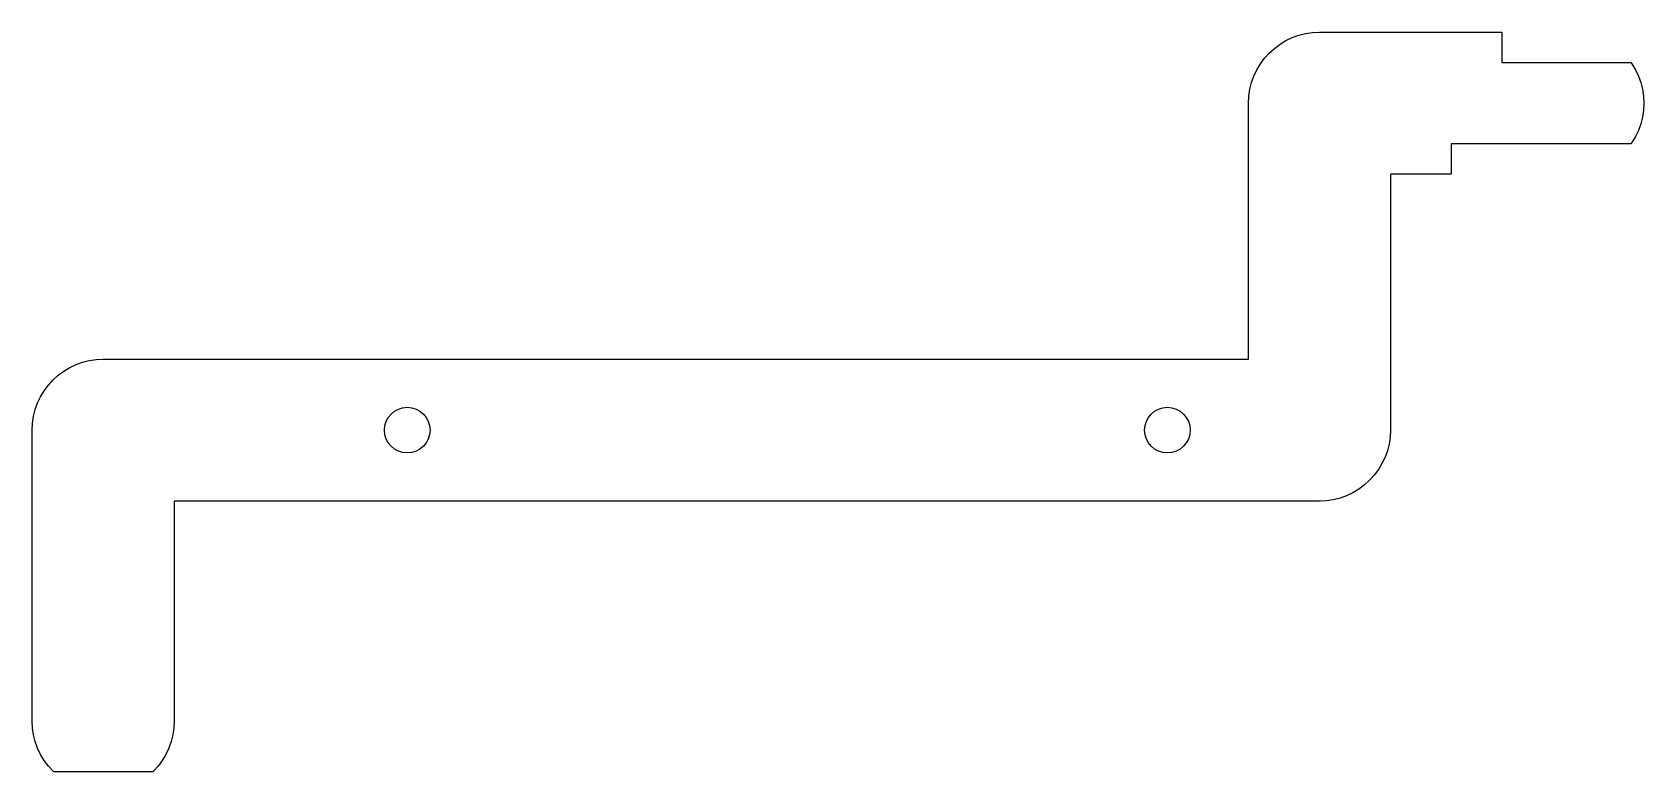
# Model space of a CAD drawing. Header units: millimetres. Extents: x -7 to 152, y 28 to 101.
import ezdxf

# ---------------------------------------------------------------- set-up
doc = ezdxf.new("R2010")
doc.units = ezdxf.units.MM

msp = doc.modelspace()

# ---------------------------------------------------------------- linework, layer by layer
for p, q in [((116.11, 100.07), (116.7, 100.42)), ((116.7, 100.42), (117.32, 100.72)), ((117.32, 100.72), (117.97, 100.95)), ((117.97, 100.95), (118.63, 101.12)), ((118.63, 101.12), (119.31, 101.22)), ((119.31, 101.22), (120, 101.25)), ((120, 101.25), (138, 101.25)), ((138, 101.25), (138, 98.25)), ((114.18, 98.14), (114.59, 98.69)), ((114.59, 98.69), (115.05, 99.2)), ((115.05, 99.2), (115.56, 99.66)), ((115.56, 99.66), (116.11, 100.07)), ((113.53, 96.93), (113.83, 97.55)), ((113.83, 97.55), (114.18, 98.14)), ((138, 98.25), (150.74, 98.25)), ((150.74, 98.25), (150.82, 98.14)), ((150.82, 98.14), (151.17, 97.55)), ((151.17, 97.55), (151.47, 96.93)), ((113.03, 94.94), (113.13, 95.62)), ((113.13, 95.62), (113.3, 96.28)), ((113.3, 96.28), (113.53, 96.93)), ((151.47, 96.93), (151.7, 96.28)), ((151.7, 96.28), (151.87, 95.62)), ((151.87, 95.62), (151.97, 94.94)), ((113, 94.25), (113.03, 94.94)), ((113, 69), (113, 94.25)), ((151.97, 94.94), (152, 94.25)), ((152, 94.25), (151.97, 93.56)), ((151.87, 92.88), (151.7, 92.22)), ((151.97, 93.56), (151.87, 92.88)), ((151.17, 90.95), (150.82, 90.36)), ((151.47, 91.57), (151.17, 90.95)), ((151.7, 92.22), (151.47, 91.57)), ((150.74, 90.25), (133, 90.25)), ((133, 90.25), (133, 87.25)), ((150.82, 90.36), (150.74, 90.25)), ((133, 87.25), (127, 87.25)), ((127, 87.25), (127, 62)), ((-3.3, 68.17), (-2.68, 68.47)), ((-2.68, 68.47), (-2.03, 68.7)), ((-2.03, 68.7), (-1.37, 68.87)), ((-1.37, 68.87), (-0.69, 68.97)), ((-0.69, 68.97), (0, 69)), ((0, 69), (113, 69)), ((-5.41, 66.44), (-4.95, 66.95)), ((-4.95, 66.95), (-4.44, 67.41)), ((-4.44, 67.41), (-3.89, 67.82)), ((-3.89, 67.82), (-3.3, 68.17)), ((-6.47, 64.68), (-6.17, 65.3)), ((-6.17, 65.3), (-5.82, 65.89)), ((-5.82, 65.89), (-5.41, 66.44)), ((-6.87, 63.37), (-6.7, 64.03)), ((-6.7, 64.03), (-6.47, 64.68)), ((-7, 62), (-6.97, 62.69)), ((-6.97, 62.69), (-6.87, 63.37)), ((-7, 33.3), (-7, 62)), ((126.87, 60.63), (126.7, 59.97)), ((126.97, 61.31), (126.87, 60.63)), ((127, 62), (126.97, 61.31)), ((126.47, 59.32), (126.17, 58.7)), ((126.7, 59.97), (126.47, 59.32)), ((125.41, 57.56), (124.95, 57.05)), ((125.82, 58.11), (125.41, 57.56)), ((126.17, 58.7), (125.82, 58.11)), ((123.3, 55.83), (122.68, 55.53)), ((123.89, 56.18), (123.3, 55.83)), ((124.44, 56.59), (123.89, 56.18)), ((124.95, 57.05), (124.44, 56.59)), ((120, 55), (7, 55)), ((7, 55), (7, 33.3)), ((120.69, 55.03), (120, 55)), ((121.37, 55.13), (120.69, 55.03)), ((122.03, 55.3), (121.37, 55.13)), ((122.68, 55.53), (122.03, 55.3)), ((-6.97, 32.61), (-7, 33.3)), ((-6.87, 31.93), (-6.97, 32.61)), ((-6.7, 31.27), (-6.87, 31.93)), ((6.87, 31.93), (6.7, 31.27)), ((6.97, 32.61), (6.87, 31.93)), ((7, 33.3), (6.97, 32.61)), ((-6.47, 30.62), (-6.7, 31.27)), ((-6.17, 30), (-6.47, 30.62)), ((6.47, 30.62), (6.17, 30)), ((6.7, 31.27), (6.47, 30.62)), ((-5.82, 29.41), (-6.17, 30)), ((-5.41, 28.86), (-5.82, 29.41)), ((-4.95, 28.35), (-5.41, 28.86)), ((5.41, 28.86), (4.95, 28.35)), ((5.82, 29.41), (5.41, 28.86)), ((6.17, 30), (5.82, 29.41)), ((-4.89, 28.3), (-4.95, 28.35)), ((4.89, 28.3), (-4.89, 28.3)), ((4.95, 28.35), (4.89, 28.3))]:
    msp.add_line(p, q)
for centre in [(30, 62), (105, 62)]:
    msp.add_circle(centre, 2.25)

doc.saveas('drawing.dxf')
